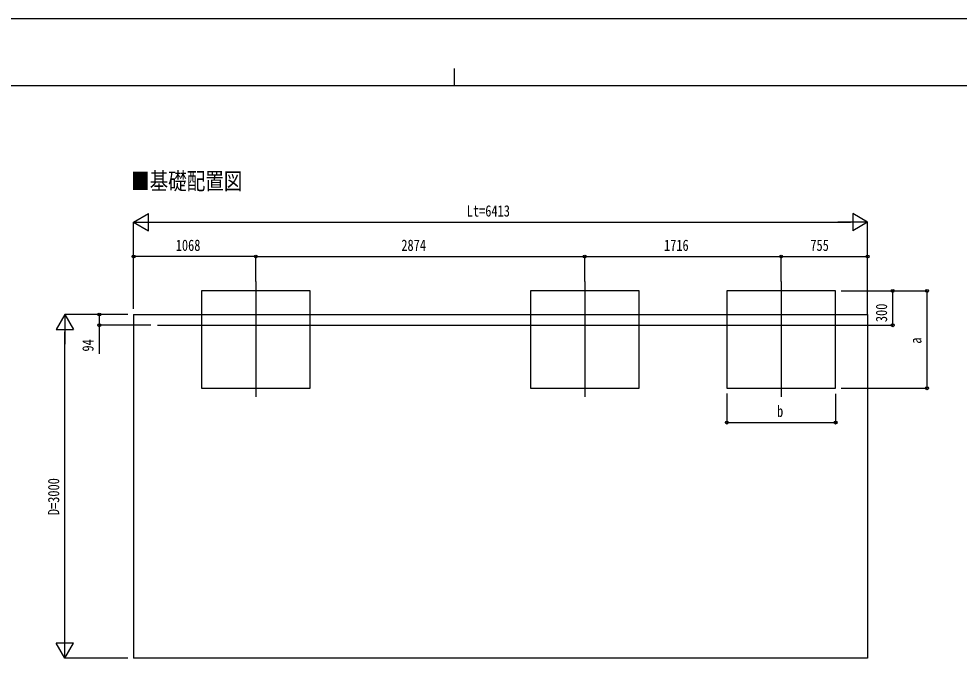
# Model space of a CAD drawing. Units: millimetres, scale not verified. Extents: x -12615 to 12615, y -8910 to 8910.
# Drawn here: x -3818 to 4399, y 3230 to 8910 of the extents above; entities that cross this region are included whole.
import ezdxf
from ezdxf.enums import TextEntityAlignment as Align

# ---------------------------------------------------------------- set-up
doc = ezdxf.new("R2010")
doc.units = ezdxf.units.MM
doc.header["$LTSCALE"] = 50
for name, color, linetype in [('0-2_USER1', 3, 'Continuous'), ('0-3_YKK_12', 2, 'Continuous'), ('0-5_YKK_A1', 4, 'Continuous'), ('0-6_YKK_D', 6, 'Continuous'), ('0-7_YKK_ZWAK', 7, 'Continuous')]:
    doc.layers.add(name, color=color, linetype=linetype)
doc.styles.add('ＭＳ ゴシック', font='')
doc.styles.get('ＭＳ ゴシック').set_extended_font_data('MS Gothic')

msp = doc.modelspace()

# ---------------------------------------------------------------- linework, layer by layer
at = {"layer": '0-3_YKK_12'}
for p, q in [((-1746.94, 6614.72), (-1746.94, 5608.07)), ((1127.06, 6614.72), (1127.06, 5608.07)), ((2843.06, 6614.72), (2843.06, 5608.07)), ((-2605.61, 6233.46), (3423.06, 6233.46))]:
    msp.add_line(p, q, dxfattribs=at)
at = {"layer": '0-5_YKK_A1'}
for p, q in [((-2814.94, 6327.46), (3598.06, 6327.46)), ((-2814.94, 6327.46), (-2814.94, 3327.46)), ((3598.06, 6327.46), (3598.06, 3327.46)), ((3598.06, 3327.46), (-2814.94, 3327.46))]:
    msp.add_line(p, q, dxfattribs=at)
for points in [[(-2221.74, 5683.46), (-1271.74, 5683.46), (-1271.74, 6533.46), (-2221.74, 6533.46)], [(652.26, 5683.46), (1602.26, 5683.46), (1602.26, 6533.46), (652.26, 6533.46)], [(2368.26, 5683.46), (3318.26, 5683.46), (3318.26, 6533.46), (2368.26, 6533.46)]]:
    msp.add_lwpolyline(points, close=True, dxfattribs=at)
at = {"layer": '0-6_YKK_D'}
for p, q in [((-2814.94, 7133.46), (-2685.04, 7208.46)), ((-2685.04, 7058.46), (-2685.04, 7208.46)), ((3598.06, 7133.46), (3468.16, 7208.46)), ((3468.16, 7208.46), (3468.16, 7058.46)), ((-2814.94, 6377.46), (-2814.94, 7134.46)), ((-2814.94, 7133.46), (-2685.04, 7058.46)), ((-2814.94, 7133.46), (-2555.13, 7133.46)), ((-2664.94, 7133.46), (3448.06, 7133.46)), ((3598.06, 7133.46), (3338.25, 7133.46)), ((3598.06, 7133.46), (3468.16, 7058.46)), ((3598.06, 6328.46), (3598.06, 7134.46)), ((-2814.94, 6378.46), (-2814.94, 6834.46)), ((-1746.94, 6833.46), (-2814.94, 6833.46)), ((-1746.94, 6616.72), (-1746.94, 6834.46)), ((-1746.94, 6615.72), (-1746.94, 6834.46)), ((-1746.94, 6833.46), (1127.06, 6833.46)), ((1127.06, 6616.72), (1127.06, 6834.46)), ((1127.06, 6615.72), (1127.06, 6834.46)), ((1127.06, 6833.46), (2843.06, 6833.46)), ((2843.06, 6615.72), (2843.06, 6834.46)), ((2843.06, 6616.72), (2843.06, 6834.46)), ((2843.06, 6833.46), (3598.06, 6833.46)), ((3598.06, 6329.46), (3598.06, 6834.46)), ((3368.26, 6533.46), (4119.26, 6533.46)), ((3369.26, 6533.46), (3819.26, 6533.46)), ((3818.26, 6233.46), (3818.26, 6533.46)), ((4118.26, 5683.46), (4118.26, 6533.46)), ((-3414.94, 6327.46), (-3489.94, 6197.56)), ((-2864.94, 6327.46), (-3415.94, 6327.46)), ((-3414.94, 6327.46), (-3339.94, 6197.56)), ((-3414.94, 6327.46), (-3414.94, 6067.65)), ((-2864.94, 6327.46), (-3115.94, 6327.46)), ((-3489.94, 6197.56), (-3339.94, 6197.56)), ((-3414.94, 3477.46), (-3414.94, 6177.46)), ((-2664.25, 6233.46), (-3115.94, 6233.46)), ((3424.06, 6233.46), (3819.26, 6233.46)), ((3368.26, 5683.46), (4119.26, 5683.46)), ((2368.26, 5636.37), (2368.26, 5382.46)), ((3318.26, 5634.44), (3318.26, 5382.46)), ((2368.26, 5383.46), (3318.26, 5383.46)), ((-3414.94, 3327.46), (-3414.94, 3587.27)), ((-3414.94, 3327.46), (-3489.94, 3457.36)), ((-3339.94, 3457.36), (-3489.94, 3457.36)), ((-3414.94, 3327.46), (-3339.94, 3457.36)), ((-2864.94, 3327.46), (-3415.94, 3327.46))]:
    msp.add_line(p, q, dxfattribs=at)
msp.add_lwpolyline([(-3114.94, 6327.46), (-3114.94, 6233.46), (-3114.94, 5984.06)], dxfattribs=at)
for centre in [(-2814.94, 6833.46), (-1746.94, 6833.46), (-1746.94, 6833.46), (1127.06, 6833.46), (1127.06, 6833.46), (2843.06, 6833.46), (2843.06, 6833.46), (3598.06, 6833.46), (3818.26, 6533.46), (4118.26, 6533.46), (-3114.94, 6327.46), (-3114.94, 6233.46), (3818.26, 6233.46), (4118.26, 5683.46), (2368.26, 5383.46), (3318.26, 5383.46)]:
    msp.add_circle(centre, 12.75, dxfattribs=at)
at = {"layer": '0-7_YKK_ZWAK'}
for p, q in [((-14.94, 8475), (-14.94, 8325)), ((11685.06, 8325), (-11714.94, 8325))]:
    msp.add_line(p, q, dxfattribs=at)
msp.add_lwpolyline([(-12615, -8910), (12615, -8910), (12615, 8910), (-12615, 8910)], close=True, dxfattribs=at)

# ---------------------------------------------------------------- texts
at = {"layer": '0-2_USER1', "style": 'ＭＳ ゴシック', "width": 0.8}
msp.add_text('■基礎配置図', height=148.5, dxfattribs=at).set_placement((-2836.54, 7373.96), align=Align.BOTTOM_LEFT)
at = {"layer": '0-6_YKK_D', "style": 'ＭＳ ゴシック', "width": 0.8}
for s, p in [('Lt=6413', (96.36, 7153.46)), ('1068', (-2446.54, 6853.46)), ('2874', (-475.54, 6853.46)), ('1716', (1819.46, 6853.46)), ('755', (3098.16, 6853.46)), ('b', (2807.26, 5403.46))]:
    msp.add_text(s, height=98.97, dxfattribs=at).set_placement(p, align=Align.BOTTOM_LEFT)
for s, p in [('300', (3798.26, 6261.06)), ('94', (-3134.94, 6004.06)), ('a', (4098.26, 6072.46)), ('D=3000', (-3434.94, 4575.46))]:
    msp.add_text(s, height=98.97, rotation=90, dxfattribs=at).set_placement(p, align=Align.BOTTOM_LEFT)

doc.saveas('drawing.dxf')
